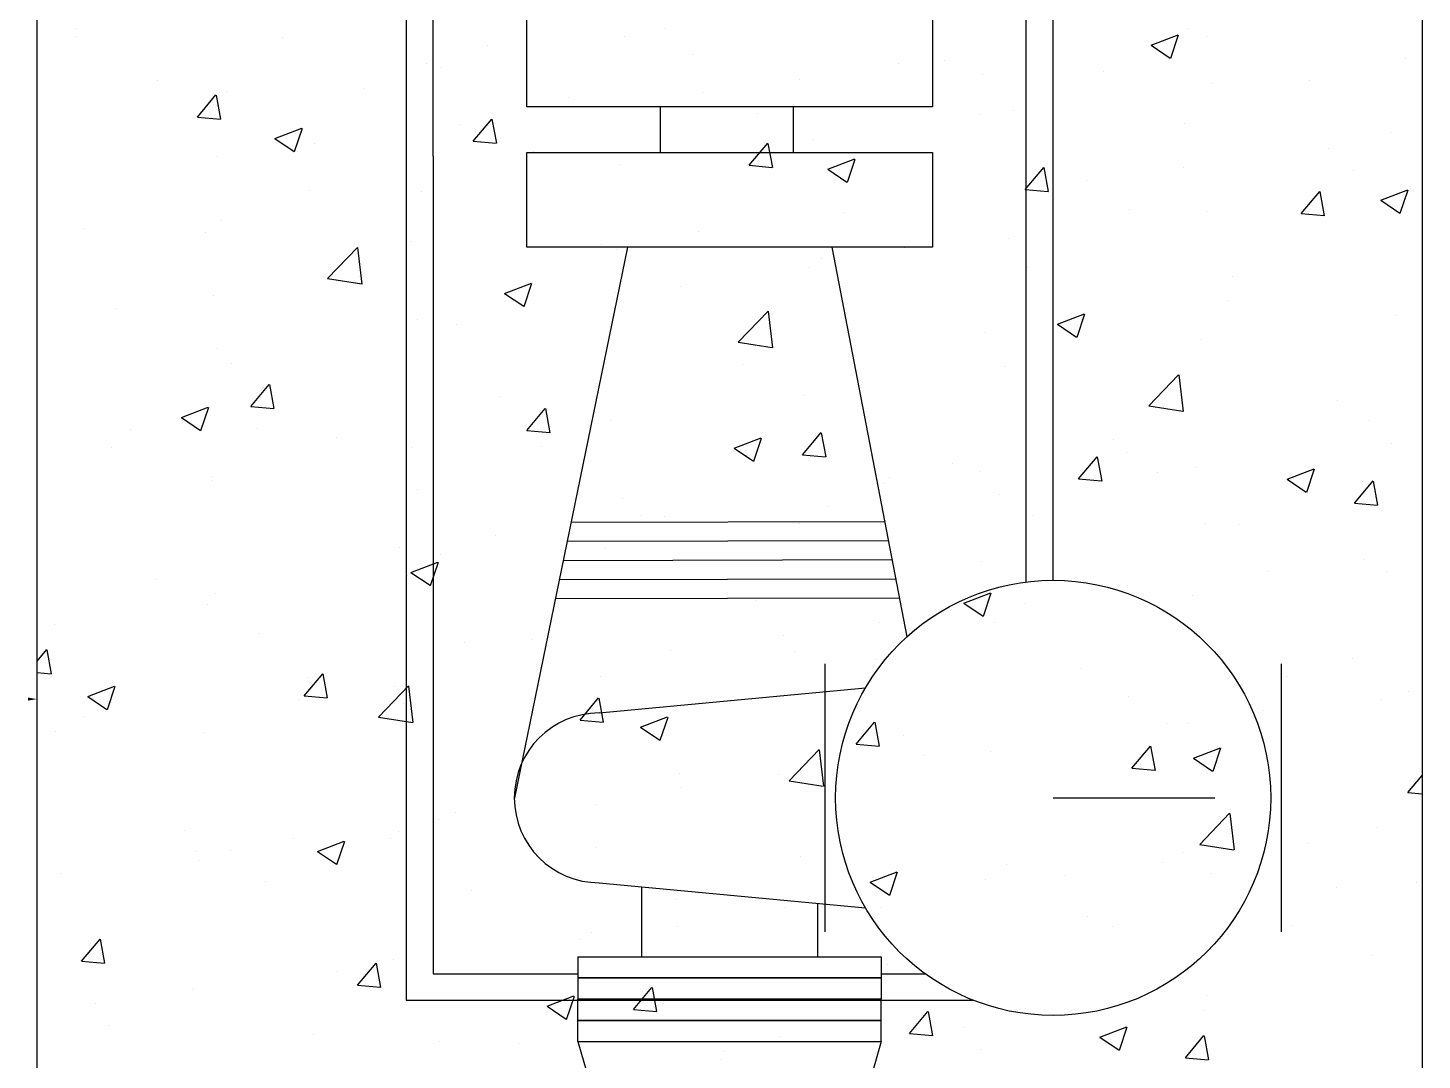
# Model space of a CAD drawing. Header units: inches. Extents: x -90 to 2036, y -33 to 3377.
# Drawn here: x 1136.17 to 1171.84, y 3260.34 to 3286.74 of the extents above; entities that cross this region are included whole.
import ezdxf

# ---------------------------------------------------------------- set-up
doc = ezdxf.new("R2010")
doc.units = ezdxf.units.IN
doc.header["$MEASUREMENT"] = 0
doc.layers.add('First floor Utility', color=69, linetype='CONTINUOUS')

msp = doc.modelspace()

# ---------------------------------------------------------------- linework, layer by layer
at = {"layer": 'First floor Utility', "color": 253, "linetype": 'Continuous'}
for p, q in [((1136.402, 3259.731, -409.449), (1136.402, 3330.597, -409.449)), ((1171.835, 3330.597, -409.449), (1171.835, 3259.731, -409.449)), ((1145.842, 3315.445, -409.449), (1145.842, 3261.869, -409.449)), ((1146.532, 3283.465, -409.449), (1146.532, 3292.435, -409.449)), ((1161.706, 3283.465, -409.449), (1161.706, 3292.435, -409.449)), ((1162.396, 3283.465, -409.449), (1162.396, 3292.435, -409.449)), ((1137.419, 3286.732, -409.449), (1137.419, 3286.732, -409.449)), ((1152.487, 3286.72, -409.449), (1152.487, 3286.72, -409.449)), ((1165.845, 3286.724, -409.449), (1165.845, 3286.724, -409.449)), ((1137.403, 3286.521, -409.449), (1137.403, 3286.521, -409.449)), ((1142.673, 3286.51, -409.449), (1142.673, 3286.51, -409.449)), ((1147.927, 3286.288, -409.449), (1147.927, 3286.288, -409.449)), ((1151.418, 3286.535, -409.449), (1151.418, 3286.535, -409.449)), ((1164.902, 3286.301, -409.449), (1165.591, 3286.566, -409.449)), ((1164.902, 3286.301, -409.449), (1165.391, 3285.971, -409.449)), ((1165.403, 3285.968, -409.449), (1165.603, 3286.563, -409.449)), ((1166.325, 3286.529, -409.449), (1166.325, 3286.529, -409.449)), ((1153.181, 3286.066, -409.449), (1153.181, 3286.066, -409.449)), ((1159.629, 3285.906, -409.449), (1159.629, 3285.906, -409.449)), ((1171.407, 3285.95, -409.449), (1171.407, 3285.95, -409.449)), ((1146.364, 3285.842, -409.449), (1146.364, 3285.842, -409.449)), ((1146.747, 3285.735, -409.449), (1146.747, 3285.735, -409.449)), ((1158.436, 3285.844, -409.449), (1158.436, 3285.844, -409.449)), ((1160.585, 3285.544, -409.449), (1160.585, 3285.544, -409.449)), ((1163.69, 3285.622, -409.449), (1163.69, 3285.622, -409.449)), ((1139.494, 3285.409, -409.449), (1139.494, 3285.409, -409.449)), ((1144.748, 3285.187, -409.449), (1144.748, 3285.187, -409.449)), ((1155.901, 3285.415, -409.449), (1155.901, 3285.415, -409.449)), ((1166.435, 3285.32, -409.449), (1166.435, 3285.32, -409.449)), ((1168.944, 3285.4, -409.449), (1168.944, 3285.4, -409.449)), ((1140.502, 3284.463, -409.449), (1140.977, 3285.028, -409.449)), ((1141.102, 3284.409, -409.449), (1140.988, 3285.025, -409.449)), ((1141.252, 3285.104, -409.449), (1141.252, 3285.104, -409.449)), ((1150.003, 3284.965, -409.449), (1150.003, 3284.965, -409.449)), ((1153.437, 3285.091, -409.449), (1153.437, 3285.091, -409.449)), ((1140.502, 3284.463, -409.449), (1141.09, 3284.411, -409.449)), ((1141.007, 3284.749, -409.449), (1141.007, 3284.749, -409.449)), ((1152.343, 3284.727, -409.449), (1152.343, 3283.554, -409.449)), ((1154.845, 3284.559, -409.449), (1154.845, 3284.559, -409.449)), ((1155.257, 3284.743, -409.449), (1155.257, 3284.743, -409.449)), ((1155.753, 3283.554, -409.449), (1155.753, 3284.727, -409.449)), ((1160.511, 3284.521, -409.449), (1160.511, 3284.521, -409.449)), ((1161.382, 3284.627, -409.449), (1161.382, 3284.627, -409.449)), ((1142.487, 3283.915, -409.449), (1143.176, 3284.179, -409.449)), ((1142.988, 3283.582, -409.449), (1143.188, 3284.176, -409.449)), ((1147.221, 3284.272, -409.449), (1147.221, 3284.272, -409.449)), ((1147.562, 3283.845, -409.449), (1148.036, 3284.411, -409.449)), ((1148.162, 3283.791, -409.449), (1148.048, 3284.408, -409.449)), ((1165.765, 3284.299, -409.449), (1165.765, 3284.299, -409.449)), ((1171.019, 3284.077, -409.449), (1171.019, 3284.077, -409.449)), ((1142.487, 3283.915, -409.449), (1142.976, 3283.584, -409.449)), ((1143.493, 3283.782, -409.449), (1143.493, 3283.782, -409.449)), ((1147.562, 3283.845, -409.449), (1148.15, 3283.794, -409.449)), ((1154.621, 3283.228, -409.449), (1155.096, 3283.793, -409.449)), ((1155.221, 3283.173, -409.449), (1155.108, 3283.79, -409.449)), ((1156.27, 3283.889, -409.449), (1156.27, 3283.889, -409.449)), ((1141.029, 3283.457, -409.449), (1141.029, 3283.457, -409.449)), ((1146.532, 3283.465, -409.449), (1146.532, 3262.547, -409.449)), ((1149.105, 3283.574, -409.449), (1149.105, 3283.574, -409.449)), ((1156.632, 3283.126, -409.449), (1157.321, 3283.391, -409.449)), ((1157.133, 3282.793, -409.449), (1157.333, 3283.388, -409.449)), ((1161.706, 3272.57, -409.449), (1161.706, 3283.465, -409.449)), ((1162.396, 3272.613, -409.449), (1162.396, 3283.465, -409.449)), ((1169.447, 3283.657, -409.449), (1169.447, 3283.657, -409.449)), ((1151.298, 3283.259, -409.449), (1151.298, 3283.259, -409.449)), ((1154.621, 3283.228, -409.449), (1155.21, 3283.176, -409.449)), ((1156.632, 3283.126, -409.449), (1157.121, 3282.796, -409.449)), ((1161.681, 3282.61, -409.449), (1162.155, 3283.175, -409.449)), ((1162.281, 3282.556, -409.449), (1162.167, 3283.173, -409.449)), ((1165.72, 3283.167, -409.449), (1165.72, 3283.167, -409.449)), ((1170.084, 3283.085, -409.449), (1170.084, 3283.085, -409.449)), ((1163.256, 3282.842, -409.449), (1163.256, 3282.842, -409.449)), ((1171.287, 3282.674, -409.449), (1171.287, 3282.674, -409.449)), ((1143.365, 3282.588, -409.449), (1143.365, 3282.588, -409.449)), ((1146.245, 3282.566, -409.449), (1146.245, 3282.566, -409.449)), ((1161.681, 3282.61, -409.449), (1162.269, 3282.558, -409.449)), ((1168.741, 3281.992, -409.449), (1169.215, 3282.558, -409.449)), ((1169.341, 3281.938, -409.449), (1169.227, 3282.555, -409.449)), ((1170.777, 3282.338, -409.449), (1171.466, 3282.603, -409.449)), ((1170.777, 3282.338, -409.449), (1171.266, 3282.008, -409.449)), ((1171.278, 3282.005, -409.449), (1171.478, 3282.6, -409.449)), ((1157.04, 3282.024, -409.449), (1157.04, 3282.024, -409.449)), ((1164.344, 3282.1, -409.449), (1164.344, 3282.1, -409.449)), ((1166.316, 3282.043, -409.449), (1166.316, 3282.043, -409.449)), ((1168.741, 3281.992, -409.449), (1169.329, 3281.941, -409.449)), ((1137.625, 3281.603, -409.449), (1137.625, 3281.603, -409.449)), ((1141.132, 3281.828, -409.449), (1141.132, 3281.828, -409.449)), ((1140.715, 3281.506, -409.449), (1140.715, 3281.506, -409.449)), ((1145.969, 3281.284, -409.449), (1145.969, 3281.284, -409.449)), ((1153.312, 3281.533, -409.449), (1153.312, 3281.533, -409.449)), ((1161.262, 3281.35, -409.449), (1161.262, 3281.35, -409.449)), ((1143.831, 3280.331, -409.449), (1144.598, 3281.129, -409.449)), ((1144.719, 3280.19, -409.449), (1144.61, 3281.125, -409.449)), ((1151.503, 3281.136, -409.449), (1148.611, 3267.001, -409.449)), ((1150.848, 3281.209, -409.449), (1150.848, 3281.209, -409.449)), ((1151.223, 3281.062, -409.449), (1151.223, 3281.062, -409.449)), ((1156.736, 3281.136, -409.449), (1158.657, 3271.169, -409.449)), ((1158.604, 3281.114, -409.449), (1158.604, 3281.114, -409.449)), ((1156.15, 3280.613, -409.449), (1156.15, 3280.613, -409.449)), ((1156.477, 3280.84, -409.449), (1156.477, 3280.84, -409.449)), ((1161.732, 3280.618, -409.449), (1161.732, 3280.618, -409.449)), ((1143.831, 3280.331, -409.449), (1144.707, 3280.195, -409.449)), ((1144.632, 3280.39, -409.449), (1144.632, 3280.39, -409.449)), ((1148.362, 3279.952, -409.449), (1149.051, 3280.216, -409.449)), ((1148.863, 3279.619, -409.449), (1149.063, 3280.214, -409.449)), ((1166.986, 3280.396, -409.449), (1166.986, 3280.396, -409.449)), ((1140.904, 3279.9, -409.449), (1140.904, 3279.9, -409.449)), ((1148.362, 3279.952, -409.449), (1148.851, 3279.622, -409.449)), ((1151.178, 3279.982, -409.449), (1151.178, 3279.982, -409.449)), ((1152.864, 3280.129, -409.449), (1152.864, 3280.129, -409.449)), ((1138.44, 3279.575, -409.449), (1138.44, 3279.575, -409.449)), ((1154.335, 3278.701, -409.449), (1155.102, 3279.5, -409.449)), ((1155.223, 3278.561, -409.449), (1155.114, 3279.496, -409.449)), ((1166.858, 3279.775, -409.449), (1166.858, 3279.775, -409.449)), ((1146.125, 3279.289, -409.449), (1146.125, 3279.289, -409.449)), ((1147.124, 3279.144, -409.449), (1147.124, 3279.144, -409.449)), ((1162.507, 3279.164, -409.449), (1163.196, 3279.428, -409.449)), ((1162.507, 3279.164, -409.449), (1162.996, 3278.833, -409.449)), ((1163.008, 3278.831, -409.449), (1163.208, 3279.425, -409.449)), ((1163.13, 3279.285, -409.449), (1163.13, 3279.285, -409.449)), ((1171.167, 3279.397, -409.449), (1171.167, 3279.397, -409.449)), ((1160.666, 3278.96, -409.449), (1160.666, 3278.96, -409.449)), ((1166.196, 3278.767, -409.449), (1166.196, 3278.767, -409.449)), ((1141.013, 3278.551, -409.449), (1141.013, 3278.551, -409.449)), ((1154.335, 3278.701, -409.449), (1155.211, 3278.566, -409.449)), ((1141.384, 3278.159, -409.449), (1141.384, 3278.159, -409.449)), ((1154.45, 3278.142, -409.449), (1154.45, 3278.142, -409.449)), ((1161.142, 3278.074, -409.449), (1161.142, 3278.074, -409.449)), ((1164.84, 3277.072, -409.449), (1165.606, 3277.871, -409.449)), ((1165.727, 3276.932, -409.449), (1165.618, 3277.867, -409.449)), ((1141.868, 3277.059, -409.449), (1142.342, 3277.625, -409.449)), ((1142.468, 3277.005, -409.449), (1142.354, 3277.622, -409.449)), ((1148.259, 3277.327, -409.449), (1148.259, 3277.327, -409.449)), ((1150.723, 3277.651, -409.449), (1150.723, 3277.651, -409.449)), ((1156.03, 3277.336, -409.449), (1156.03, 3277.336, -409.449)), ((1140.092, 3276.777, -409.449), (1140.781, 3277.042, -409.449)), ((1140.593, 3276.444, -409.449), (1140.793, 3277.039, -409.449)), ((1141.868, 3277.059, -409.449), (1142.456, 3277.008, -409.449)), ((1148.927, 3276.442, -409.449), (1149.402, 3277.007, -409.449)), ((1149.527, 3276.387, -409.449), (1149.414, 3277.004, -409.449)), ((1164.84, 3277.072, -409.449), (1165.715, 3276.936, -409.449)), ((1169.678, 3277.212, -409.449), (1169.678, 3277.212, -409.449)), ((1140.092, 3276.777, -409.449), (1140.581, 3276.447, -409.449)), ((1151.059, 3276.706, -409.449), (1151.059, 3276.706, -409.449)), ((1170.485, 3276.712, -409.449), (1170.485, 3276.712, -409.449)), ((1138.798, 3276.477, -409.449), (1138.798, 3276.477, -409.449)), ((1142.043, 3276.508, -409.449), (1142.043, 3276.508, -409.449)), ((1144.052, 3276.255, -409.449), (1144.052, 3276.255, -409.449)), ((1148.927, 3276.442, -409.449), (1149.516, 3276.39, -409.449)), ((1154.237, 3275.989, -409.449), (1154.926, 3276.254, -409.449)), ((1154.738, 3275.656, -409.449), (1154.938, 3276.251, -409.449)), ((1155.987, 3275.824, -409.449), (1156.461, 3276.39, -409.449)), ((1156.587, 3275.77, -409.449), (1156.473, 3276.387, -409.449)), ((1163.938, 3276.227, -409.449), (1163.938, 3276.227, -409.449)), ((1138.315, 3276.018, -409.449), (1138.315, 3276.018, -409.449)), ((1146.005, 3276.013, -409.449), (1146.005, 3276.013, -409.449)), ((1149.307, 3276.033, -409.449), (1149.307, 3276.033, -409.449)), ((1154.237, 3275.989, -409.449), (1154.726, 3275.659, -409.449)), ((1164.269, 3275.893, -409.449), (1164.269, 3275.893, -409.449)), ((1171.048, 3276.121, -409.449), (1171.048, 3276.121, -409.449)), ((1154.561, 3275.811, -409.449), (1154.561, 3275.811, -409.449)), ((1155.987, 3275.824, -409.449), (1156.575, 3275.773, -409.449)), ((1159.815, 3275.589, -409.449), (1159.815, 3275.589, -409.449)), ((1163.047, 3275.206, -409.449), (1163.521, 3275.772, -409.449)), ((1163.647, 3275.152, -409.449), (1163.533, 3275.769, -409.449)), ((1140.873, 3275.155, -409.449), (1140.873, 3275.155, -409.449)), ((1140.893, 3275.275, -409.449), (1140.893, 3275.275, -409.449)), ((1158.198, 3275.242, -409.449), (1158.198, 3275.242, -409.449)), ((1160.541, 3275.403, -409.449), (1160.541, 3275.403, -409.449)), ((1163.047, 3275.206, -409.449), (1163.635, 3275.155, -409.449)), ((1165.069, 3275.367, -409.449), (1165.069, 3275.367, -409.449)), ((1166.076, 3275.49, -409.449), (1166.076, 3275.49, -409.449)), ((1168.382, 3275.201, -409.449), (1169.071, 3275.465, -409.449)), ((1168.382, 3275.201, -409.449), (1168.871, 3274.871, -409.449)), ((1168.883, 3274.868, -409.449), (1169.083, 3275.463, -409.449)), ((1146.128, 3274.933, -409.449), (1146.128, 3274.933, -409.449)), ((1158.077, 3275.078, -409.449), (1158.077, 3275.078, -409.449)), ((1170.106, 3274.589, -409.449), (1170.581, 3275.154, -409.449)), ((1170.323, 3275.145, -409.449), (1170.323, 3275.145, -409.449)), ((1170.706, 3274.534, -409.449), (1170.593, 3275.151, -409.449)), ((1151.382, 3274.711, -409.449), (1151.382, 3274.711, -409.449)), ((1156.636, 3274.489, -409.449), (1156.636, 3274.489, -409.449)), ((1161.023, 3274.797, -409.449), (1161.023, 3274.797, -409.449)), ((1170.106, 3274.589, -409.449), (1170.695, 3274.537, -409.449)), ((1158.09, 3274.109, -409.449), (1150.062, 3274.092, -409.449)), ((1151.861, 3274.26, -409.449), (1151.861, 3274.26, -409.449)), ((1152.458, 3274.256, -409.449), (1152.458, 3274.256, -409.449)), ((1161.89, 3274.267, -409.449), (1161.89, 3274.267, -409.449)), ((1148.133, 3273.769, -409.449), (1148.133, 3273.769, -409.449)), ((1155.911, 3274.059, -409.449), (1155.911, 3274.059, -409.449)), ((1166.296, 3274.066, -409.449), (1166.296, 3274.066, -409.449)), ((1167.144, 3274.045, -409.449), (1167.144, 3274.045, -409.449)), ((1145.669, 3273.445, -409.449), (1145.669, 3273.445, -409.449)), ((1158.184, 3273.621, -409.449), (1149.962, 3273.603, -409.449)), ((1150.939, 3273.429, -409.449), (1150.939, 3273.429, -409.449)), ((1145.967, 3272.815, -409.449), (1146.656, 3273.079, -409.449)), ((1146.468, 3272.482, -409.449), (1146.668, 3273.076, -409.449)), ((1146.718, 3273.271, -409.449), (1146.718, 3273.271, -409.449)), ((1158.278, 3273.133, -409.449), (1149.862, 3273.114, -409.449)), ((1158.278, 3273.133, -409.449), (1149.862, 3273.114, -409.449)), ((1160.556, 3273.081, -409.449), (1160.556, 3273.081, -409.449)), ((1170.359, 3273.154, -409.449), (1170.359, 3273.154, -409.449)), ((1145.886, 3272.736, -409.449), (1145.886, 3272.736, -409.449)), ((1145.967, 3272.815, -409.449), (1146.457, 3272.484, -409.449)), ((1167.896, 3272.83, -409.449), (1167.896, 3272.83, -409.449)), ((1170.928, 3272.844, -409.449), (1170.928, 3272.844, -409.449)), ((1139.453, 3272.626, -409.449), (1139.453, 3272.626, -409.449)), ((1158.372, 3272.644, -409.449), (1149.762, 3272.625, -409.449)), ((1140.773, 3271.998, -409.449), (1140.773, 3271.998, -409.449)), ((1140.978, 3272.286, -409.449), (1140.978, 3272.286, -409.449)), ((1158.466, 3272.156, -409.449), (1149.662, 3272.137, -409.449)), ((1154.816, 3272.095, -409.449), (1154.816, 3272.095, -409.449)), ((1160.112, 3272.026, -409.449), (1160.801, 3272.291, -409.449)), ((1160.112, 3272.026, -409.449), (1160.602, 3271.696, -409.449)), ((1160.613, 3271.693, -409.449), (1160.813, 3272.288, -409.449)), ((1161.679, 3272.011, -409.449), (1161.679, 3272.011, -409.449)), ((1165.956, 3272.214, -409.449), (1165.956, 3272.214, -409.449)), ((1136.84, 3271.474, -409.449), (1136.84, 3271.474, -409.449)), ((1142.094, 3271.252, -409.449), (1142.094, 3271.252, -409.449)), ((1157.952, 3271.521, -409.449), (1157.952, 3271.521, -409.449)), ((1160.903, 3271.521, -409.449), (1160.903, 3271.521, -409.449)), ((1147.348, 3271.03, -409.449), (1147.348, 3271.03, -409.449)), ((1149.076, 3271.11, -409.449), (1149.076, 3271.11, -409.449)), ((1155.488, 3271.196, -409.449), (1155.488, 3271.196, -409.449)), ((1136.402, 3270.546, -409.449), (1136.648, 3270.839, -409.449)), ((1136.774, 3270.219, -409.449), (1136.66, 3270.836, -409.449)), ((1152.603, 3270.808, -409.449), (1152.603, 3270.808, -409.449)), ((1155.791, 3270.783, -409.449), (1155.791, 3270.783, -409.449)), ((1157.857, 3270.586, -409.449), (1157.857, 3270.586, -409.449)), ((1170.055, 3270.622, -409.449), (1170.055, 3270.622, -409.449)), ((1136.402, 3270.254, -409.449), (1136.762, 3270.222, -409.449)), ((1143.233, 3269.656, -409.449), (1143.708, 3270.221, -409.449)), ((1143.833, 3269.602, -409.449), (1143.72, 3270.219, -409.449)), ((1149.272, 3270.378, -409.449), (1149.272, 3270.378, -409.449)), ((1156.565, 3263.622, -409.449), (1156.565, 3270.472, -409.449)), ((1163.111, 3270.364, -409.449), (1163.111, 3270.364, -409.449)), ((1168.227, 3270.472, -409.449), (1168.227, 3263.622, -409.449)), ((1137.697, 3269.64, -409.449), (1138.386, 3269.905, -409.449)), ((1138.199, 3269.307, -409.449), (1138.398, 3269.902, -409.449)), ((1143.336, 3270.125, -409.449), (1143.336, 3270.125, -409.449)), ((1145.136, 3269.114, -409.449), (1145.903, 3269.913, -409.449)), ((1145.544, 3269.887, -409.449), (1145.544, 3269.887, -409.449)), ((1146.023, 3268.974, -409.449), (1145.915, 3269.908, -409.449)), ((1150.781, 3269.218, -409.449), (1157.596, 3269.865, -409.449)), ((1150.819, 3270.153, -409.449), (1150.819, 3270.153, -409.449)), ((1168.365, 3270.142, -409.449), (1168.365, 3270.142, -409.449)), ((1137.697, 3269.64, -409.449), (1138.187, 3269.31, -409.449)), ((1143.08, 3269.563, -409.449), (1143.08, 3269.563, -409.449)), ((1143.233, 3269.656, -409.449), (1143.822, 3269.604, -409.449)), ((1145.766, 3269.46, -409.449), (1145.766, 3269.46, -409.449)), ((1150.293, 3269.038, -409.449), (1150.768, 3269.604, -409.449)), ((1150.893, 3268.984, -409.449), (1150.779, 3269.601, -409.449)), ((1164.315, 3269.636, -409.449), (1164.315, 3269.636, -409.449)), ((1170.808, 3269.568, -409.449), (1170.808, 3269.568, -409.449)), ((1171.498, 3269.763, -409.449), (1171.498, 3269.763, -409.449)), ((1137.596, 3269.14, -409.449), (1137.596, 3269.14, -409.449)), ((1145.136, 3269.114, -409.449), (1146.011, 3268.978, -409.449)), ((1151.842, 3268.852, -409.449), (1152.531, 3269.116, -409.449)), ((1152.343, 3268.519, -409.449), (1152.543, 3269.114, -409.449)), ((1167.77, 3269.272, -409.449), (1167.77, 3269.272, -409.449)), ((1136.864, 3268.744, -409.449), (1136.864, 3268.744, -409.449)), ((1150.293, 3269.038, -409.449), (1150.881, 3268.987, -409.449)), ((1151.842, 3268.852, -409.449), (1152.332, 3268.522, -409.449)), ((1157.353, 3268.421, -409.449), (1157.827, 3268.986, -409.449)), ((1157.953, 3268.366, -409.449), (1157.839, 3268.983, -409.449)), ((1165.306, 3268.948, -409.449), (1165.306, 3268.948, -409.449)), ((1165.837, 3268.937, -409.449), (1165.837, 3268.937, -409.449)), ((1140.654, 3268.722, -409.449), (1140.654, 3268.722, -409.449)), ((1157.353, 3268.421, -409.449), (1157.941, 3268.369, -409.449)), ((1158.575, 3268.651, -409.449), (1158.575, 3268.651, -409.449)), ((1155.64, 3267.484, -409.449), (1156.407, 3268.283, -409.449)), ((1156.528, 3267.344, -409.449), (1156.419, 3268.279, -409.449)), ((1159.09, 3268.129, -409.449), (1159.09, 3268.129, -409.449)), ((1160.783, 3268.244, -409.449), (1160.783, 3268.244, -409.449)), ((1164.412, 3267.803, -409.449), (1164.887, 3268.368, -409.449)), ((1165.012, 3267.749, -409.449), (1164.899, 3268.366, -409.449)), ((1165.987, 3268.064, -409.449), (1166.676, 3268.328, -409.449)), ((1165.987, 3268.064, -409.449), (1166.477, 3267.733, -409.449)), ((1166.488, 3267.731, -409.449), (1166.688, 3268.325, -409.449)), ((1152.835, 3267.666, -409.449), (1152.835, 3267.666, -409.449)), ((1164.412, 3267.803, -409.449), (1165.001, 3267.752, -409.449)), ((1152.899, 3267.314, -409.449), (1152.899, 3267.314, -409.449)), ((1155.363, 3267.639, -409.449), (1155.363, 3267.639, -409.449)), ((1155.64, 3267.484, -409.449), (1156.516, 3267.349, -409.449)), ((1155.671, 3267.506, -409.449), (1155.671, 3267.506, -409.449)), ((1171.472, 3267.185, -409.449), (1171.835, 3267.619, -409.449)), ((1162.396, 3267.047, -409.449), (1166.534, 3267.047, -409.449)), ((1171.472, 3267.185, -409.449), (1171.835, 3267.154, -409.449)), ((1147.095, 3266.68, -409.449), (1147.095, 3266.68, -409.449)), ((1150.7, 3266.876, -409.449), (1150.7, 3266.876, -409.449)), ((1166.145, 3265.855, -409.449), (1166.911, 3266.654, -409.449)), ((1167.032, 3265.715, -409.449), (1166.923, 3266.65, -409.449)), ((1146.682, 3266.496, -409.449), (1146.682, 3266.496, -409.449)), ((1170.689, 3266.291, -409.449), (1170.689, 3266.291, -409.449)), ((1140.178, 3266.222, -409.449), (1140.178, 3266.222, -409.449)), ((1142.955, 3266.005, -409.449), (1142.955, 3266.005, -409.449)), ((1143.572, 3265.677, -409.449), (1144.261, 3265.942, -409.449)), ((1144.074, 3265.344, -409.449), (1144.273, 3265.939, -409.449)), ((1145.432, 3266, -409.449), (1145.432, 3266, -409.449)), ((1145.646, 3266.183, -409.449), (1145.646, 3266.183, -409.449)), ((1168.909, 3265.881, -409.449), (1168.909, 3265.881, -409.449)), ((1140.491, 3265.681, -409.449), (1140.491, 3265.681, -409.449)), ((1141.355, 3265.695, -409.449), (1141.355, 3265.695, -409.449)), ((1143.572, 3265.677, -409.449), (1144.062, 3265.347, -409.449)), ((1150.686, 3265.778, -409.449), (1150.686, 3265.778, -409.449)), ((1155.94, 3265.556, -409.449), (1155.94, 3265.556, -409.449)), ((1165.717, 3265.661, -409.449), (1165.717, 3265.661, -409.449)), ((1166.145, 3265.855, -409.449), (1167.02, 3265.72, -409.449)), ((1140.534, 3265.445, -409.449), (1140.534, 3265.445, -409.449)), ((1161.194, 3265.334, -409.449), (1161.194, 3265.334, -409.449)), ((1165.181, 3265.39, -409.449), (1165.181, 3265.39, -409.449)), ((1136.999, 3265.122, -409.449), (1136.999, 3265.122, -409.449)), ((1142.253, 3264.9, -409.449), (1142.253, 3264.9, -409.449)), ((1150.781, 3264.876, -409.449), (1157.596, 3264.23, -409.449)), ((1157.717, 3264.889, -409.449), (1158.406, 3265.154, -409.449)), ((1157.717, 3264.889, -409.449), (1158.207, 3264.559, -409.449)), ((1158.219, 3264.556, -409.449), (1158.418, 3265.151, -409.449)), ((1160.664, 3264.968, -409.449), (1160.664, 3264.968, -409.449)), ((1162.717, 3265.066, -409.449), (1162.717, 3265.066, -409.449)), ((1166.448, 3265.112, -409.449), (1166.448, 3265.112, -409.449)), ((1171.702, 3264.89, -409.449), (1171.702, 3264.89, -409.449)), ((1147.507, 3264.678, -409.449), (1147.507, 3264.678, -409.449)), ((1151.866, 3264.773, -409.449), (1151.866, 3262.983, -409.449)), ((1152.761, 3264.456, -409.449), (1152.761, 3264.456, -409.449)), ((1169.649, 3264.749, -409.449), (1169.649, 3264.749, -409.449)), ((1155.552, 3264.23, -409.449), (1155.552, 3264.23, -409.449)), ((1156.371, 3264.346, -409.449), (1156.371, 3262.983, -409.449)), ((1156.501, 3264.247, -409.449), (1156.501, 3264.247, -409.449)), ((1158.015, 3264.234, -409.449), (1158.015, 3264.234, -409.449)), ((1152.773, 3263.757, -409.449), (1152.773, 3263.757, -409.449)), ((1163.269, 3264.012, -409.449), (1163.269, 3264.012, -409.449)), ((1163.909, 3263.764, -409.449), (1163.909, 3263.764, -409.449)), ((1168.524, 3263.79, -409.449), (1168.524, 3263.79, -409.449)), ((1137.539, 3262.87, -409.449), (1138.014, 3263.436, -409.449)), ((1138.139, 3262.816, -409.449), (1138.026, 3263.433, -409.449)), ((1150.309, 3263.432, -409.449), (1150.309, 3263.432, -409.449)), ((1150.58, 3263.6, -409.449), (1150.58, 3263.6, -409.449)), ((1137.539, 3262.87, -409.449), (1138.128, 3262.819, -409.449)), ((1144.599, 3262.252, -409.449), (1145.074, 3262.818, -409.449)), ((1145.199, 3262.198, -409.449), (1145.085, 3262.815, -409.449)), ((1145.526, 3262.907, -409.449), (1145.526, 3262.907, -409.449)), ((1150.238, 3262.983, -409.449), (1158, 3262.983, -409.449)), ((1150.238, 3262.983, -409.449), (1150.238, 3262.44, -409.449)), ((1158, 3262.983, -409.449), (1158, 3262.44, -409.449)), ((1158.169, 3262.778, -409.449), (1158.169, 3262.778, -409.449)), ((1170.569, 3263.014, -409.449), (1170.569, 3263.014, -409.449)), ((1144.093, 3262.614, -409.449), (1144.093, 3262.614, -409.449)), ((1146.532, 3262.547, -409.449), (1150.238, 3262.547, -409.449)), ((1150.238, 3262.44, -409.449), (1158, 3262.44, -409.449)), ((1158, 3262.44, -409.449), (1150.238, 3262.44, -409.449)), ((1150.238, 3262.44, -409.449), (1158, 3262.44, -409.449)), ((1150.238, 3262.44, -409.449), (1158, 3262.44, -409.449)), ((1150.238, 3262.44, -409.449), (1158, 3262.44, -409.449)), ((1150.238, 3262.44, -409.449), (1150.238, 3261.897, -409.449)), ((1158, 3262.547, -409.449), (1159.121, 3262.547, -409.449)), ((1158, 3262.44, -409.449), (1158, 3261.897, -409.449)), ((1165.597, 3262.384, -409.449), (1165.597, 3262.384, -409.449)), ((1140.366, 3262.123, -409.449), (1140.366, 3262.123, -409.449)), ((1140.414, 3262.169, -409.449), (1140.414, 3262.169, -409.449)), ((1144.599, 3262.252, -409.449), (1145.187, 3262.201, -409.449)), ((1149.447, 3261.715, -409.449), (1150.136, 3261.979, -409.449)), ((1149.949, 3261.381, -409.449), (1150.148, 3261.976, -409.449)), ((1151.659, 3261.635, -409.449), (1152.133, 3262.2, -409.449)), ((1152.259, 3261.58, -409.449), (1152.145, 3262.197, -409.449)), ((1166.319, 3261.999, -409.449), (1166.319, 3261.999, -409.449)), ((1137.902, 3261.799, -409.449), (1137.902, 3261.799, -409.449)), ((1145.842, 3261.869, -409.449), (1160.356, 3261.869, -409.449)), ((1149.447, 3261.715, -409.449), (1149.937, 3261.384, -409.449)), ((1150.238, 3261.897, -409.449), (1158, 3261.897, -409.449)), ((1150.238, 3261.897, -409.449), (1158, 3261.897, -409.449)), ((1150.238, 3261.897, -409.449), (1158, 3261.897, -409.449)), ((1158, 3261.897, -409.449), (1150.238, 3261.897, -409.449)), ((1150.238, 3261.897, -409.449), (1158, 3261.897, -409.449)), ((1150.238, 3261.897, -409.449), (1158, 3261.897, -409.449)), ((1150.238, 3261.897, -409.449), (1158, 3261.897, -409.449)), ((1158, 3261.897, -409.449), (1150.238, 3261.897, -409.449)), ((1150.238, 3261.354, -409.449), (1150.238, 3261.897, -409.449)), ((1151.136, 3261.869, -409.449), (1151.108, 3261.897, -409.449)), ((1151.659, 3261.635, -409.449), (1152.247, 3261.583, -409.449)), ((1152.429, 3261.793, -409.449), (1152.429, 3261.793, -409.449)), ((1158, 3261.354, -409.449), (1158, 3261.897, -409.449)), ((1160.544, 3261.691, -409.449), (1160.544, 3261.691, -409.449)), ((1166.267, 3261.602, -409.449), (1166.267, 3261.602, -409.449)), ((1150.238, 3261.354, -409.449), (1158, 3261.354, -409.449)), ((1158, 3261.354, -409.449), (1150.238, 3261.354, -409.449)), ((1150.238, 3261.354, -409.449), (1158, 3261.354, -409.449)), ((1150.238, 3261.354, -409.449), (1158, 3261.354, -409.449)), ((1150.238, 3261.354, -409.449), (1158, 3261.354, -409.449)), ((1150.238, 3260.812, -409.449), (1150.238, 3261.354, -409.449)), ((1158, 3260.812, -409.449), (1158, 3261.354, -409.449)), ((1158.718, 3261.017, -409.449), (1159.193, 3261.583, -409.449)), ((1159.318, 3260.963, -409.449), (1159.205, 3261.58, -409.449)), ((1162.592, 3261.508, -409.449), (1162.592, 3261.508, -409.449)), ((1138.219, 3261.219, -409.449), (1138.219, 3261.219, -409.449)), ((1143.473, 3260.997, -409.449), (1143.473, 3260.997, -409.449)), ((1155.432, 3260.953, -409.449), (1155.432, 3260.953, -409.449)), ((1158.718, 3261.017, -409.449), (1159.307, 3260.966, -409.449)), ((1160.128, 3261.184, -409.449), (1160.128, 3261.184, -409.449)), ((1163.592, 3260.926, -409.449), (1164.281, 3261.191, -409.449)), ((1163.592, 3260.926, -409.449), (1164.082, 3260.596, -409.449)), ((1164.094, 3260.593, -409.449), (1164.293, 3261.188, -409.449)), ((1165.778, 3260.4, -409.449), (1166.252, 3260.965, -409.449)), ((1166.378, 3260.345, -409.449), (1166.264, 3260.962, -409.449)), ((1146.689, 3260.808, -409.449), (1146.689, 3260.808, -409.449)), ((1148.728, 3260.775, -409.449), (1148.728, 3260.775, -409.449)), ((1150.238, 3260.812, -409.449), (1158, 3260.812, -409.449)), ((1150.238, 3260.812, -409.449), (1150.694, 3259.239, -409.449)), ((1153.982, 3260.553, -409.449), (1153.982, 3260.553, -409.449)), ((1158, 3260.812, -409.449), (1157.544, 3259.239, -409.449)), ((1160.527, 3260.617, -409.449), (1160.527, 3260.617, -409.449)), ((1153.912, 3260.365, -409.449), (1153.912, 3260.365, -409.449)), ((1165.778, 3260.4, -409.449), (1166.366, 3260.348, -409.449))]:
    msp.add_line(p, q, dxfattribs=at)
at = {"layer": 'First floor Utility', "color": 253, "linetype": 'Continuous', "elevation": -409.449}
for points in [[(1159.306, 3284.727), (1148.932, 3284.727), (1148.932, 3287.145), (1159.306, 3287.145)], [(1159.306, 3281.136), (1148.932, 3281.136), (1148.932, 3283.554), (1159.306, 3283.554)]]:
    msp.add_lwpolyline(points, close=True, dxfattribs=at)
at = {"layer": 'First floor Utility', "color": 253, "linetype": 'Continuous'}
msp.add_circle((1162.396, 3267.047, -409.449), 5.566, dxfattribs=at)
msp.add_arc((1150.781, 3267.047, -409.449), 2.171, 90, 270, dxfattribs=at)
msp.add_solid([(1136.166, 3269.613, -409.449), (1136.402, 3269.573, -409.449), (1136.166, 3269.534, -409.449)], dxfattribs=at)

doc.saveas('drawing.dxf')
